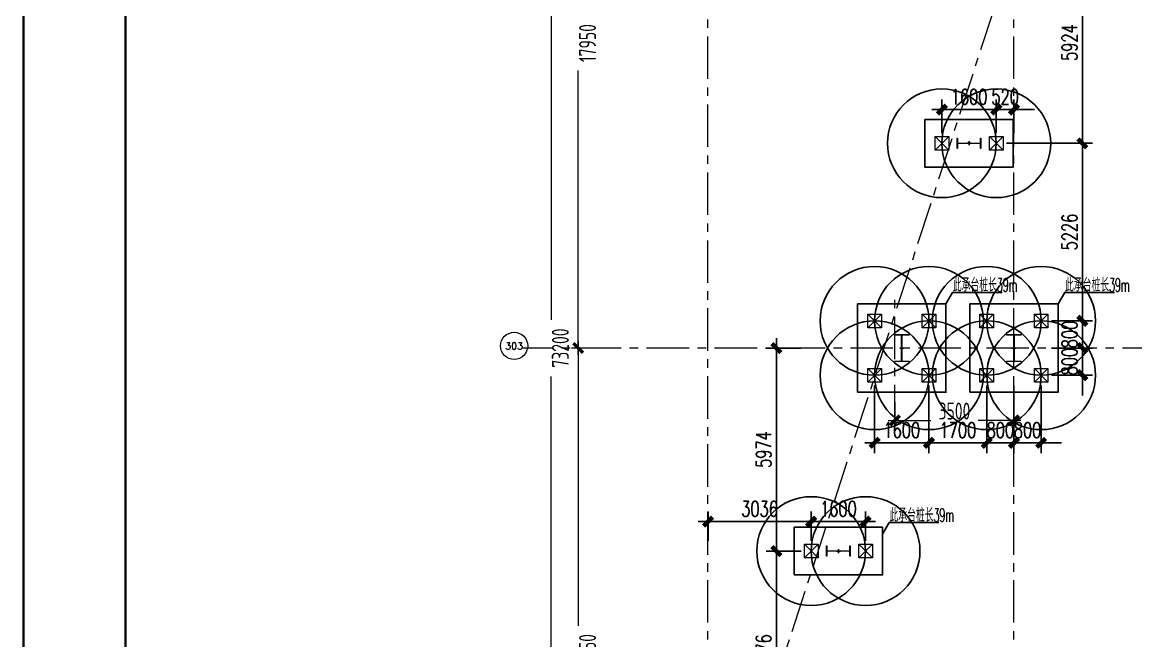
# Model space of a CAD drawing. Extents: x -1201378 to 2367219, y -619313 to 244905.
# Drawn here: x -887929 to -855176, y -227961 to -209761 of the extents above; entities that cross this region are included whole.
import ezdxf
from ezdxf.enums import TextEntityAlignment as Align

# ---------------------------------------------------------------- set-up
doc = ezdxf.new("R2010")
doc.units = 0
doc.header["$LTSCALE"] = 1000
doc.linetypes.add('CENTER', pattern=[2, 1.25, -0.25, 0.25, -0.25])
doc.layers.get('0').update_dxf_attribs({"linetype": 'CONTINUOUS'})
doc.layers.get('Defpoints').update_dxf_attribs({"linetype": 'CONTINUOUS'})
for name, color, linetype in [('0-cxFrame', 155, 'CONTINUOUS'), ('A-WINDOW', 140, 'CONTINUOUS'), ('S-BG', 131, 'CONTINUOUS'), ('S-DIMZ', 115, 'CONTINUOUS'), ('S-DOTE1', 140, 'CENTER'), ('S-HATCH1-W', 252, 'CONTINUOUS')]:
    doc.layers.add(name, color=color, linetype=linetype)
for name, color, linetype, lineweight in [('0-cxText', 131, 'CONTINUOUS', 25), ('S-axis', 111, 'CONTINUOUS', 0), ('S-col', 2, 'CONTINUOUS', 0), ('S-dote', 5, 'CENTER', 0), ('S-zhuang', 1, 'CONTINUOUS', 0)]:
    doc.layers.add(name, color=color, linetype=linetype, lineweight=lineweight)
doc.styles.add('_TCH_AXIS', font='COMPLEX', dxfattribs={"bigfont": 'GBCBIG'})
doc.styles.add('cx_tuming', font='simhei.ttf')
doc.styles.add('cx_tuqian1', font='')
doc.styles.add('SS1', font='tj-romans1.shx', dxfattribs={"width": 0.7, "bigfont": 'tj-hztxt1.shx'})
doc.styles.add('TSSD_Dimension', font='tssdeng.shx', dxfattribs={"width": 0.7, "bigfont": 'hztxt.shx'})
doc.styles.add('黑体', font='simhei.ttf', dxfattribs={"width": 0.8})
doc.styles.get('cx_tuqian1').set_extended_font_data('SimSun')
doc.dimstyles.new('S-150-ARCHI', dxfattribs={"dimscale": 150, "dimtxt": 3, "dimasz": 2, "dimexe": 2, "dimexo": 2, "dimgap": 1, "dimtad": 1, "dimdec": 0, "dimzin": 0, "dimdsep": 46, "dimtxsty": 'SS1', "dimblk1": 'TT', "dimblk2": 'TT', "dimsah": 1, "dimcen": 1, "dimclrd": 256, "dimclre": 256, "dimclrt": 256, "dimadec": 0, "dimazin": 0, "dimtfac": 1, "dimtdec": 0, "dimtix": 1, "dimtmove": 2, "dimatfit": 0, "dimldrblk": 'TT', "dimfxl": 2, "dimtolj": 1, "dimtzin": 0, "dimarcsym": 0})
doc.dimstyles.new('TSSD_200_200', dxfattribs={"dimtxt": 500, "dimasz": 200, "dimexe": 200, "dimexo": 500, "dimgap": 200, "dimtad": 1, "dimdec": 0, "dimzin": 0, "dimdsep": 46, "dimtxsty": 'TSSD_Dimension', "dimblk": 'ARCHTICK', "dimcen": 0, "dimdle": 200, "dimclrt": 7, "dimadec": 0, "dimazin": 0, "dimtfac": 1, "dimtdec": 0, "dimtix": 1, "dimtmove": 2, "dimatfit": 3, "dimfxl": 1, "dimtolj": 1, "dimtzin": 0, "dimarcsym": 0})

# ---------------------------------------------------------------- blocks, each defined once
blk = doc.blocks.new('w42343243')
at = {"layer": 'S-col'}
blk.add_lwpolyline([(-165069, 621020), (-164639, 621020), (-164639, 621002), (-164848, 621002), (-164848, 620238), (-164639, 620238), (-164639, 620220), (-165069, 620220), (-165069, 620238), (-164860, 620238), (-164860, 621002), (-165069, 621002)], close=True, dxfattribs=at)
blk = doc.blocks.new('42343')
at = {"layer": 'A-WINDOW'}
for p in [(-142300, -35800), (-139000, -35800)]:
    blk.add_blockref('w42343243', p, dxfattribs=at)
blk = doc.blocks.new('_ArchTick')
at = {"color": 0, "linetype": 'ByBlock', "const_width": 0.5}
blk.add_lwpolyline([(-0.71, -0.71), (0.71, 0.71)], dxfattribs=at)
blk = doc.blocks.new('*D517')
at = {"layer": 'Defpoints', "color": 0, "transparency": 16777216}
for p in [(-270790, -301398), (-271576, -319348), (-270790, -319348)]:
    blk.add_point(p, dxfattribs=at)
at = {"layer": 'S-axis', "color": 0, "lineweight": -2, "transparency": 16777216}
for p, q in [((-271576, -301198), (-271576, -309567)), ((-271290, -301398), (-271776, -301398)), ((-271576, -319548), (-271576, -311179)), ((-271290, -319348), (-271776, -319348))]:
    blk.add_line(p, q, dxfattribs=at)
at = {"layer": 'S-axis', "color": 0, "lineweight": -2, "transparency": 16777216, "xscale": 200, "yscale": 200, "zscale": 200}
for p, rotation in [((-271576, -301398), 90), ((-271576, -319348), 270)]:
    blk.add_blockref('_ArchTick', p, dxfattribs=dict(at, rotation=rotation))
at = {"layer": 'S-axis', "color": 7, "transparency": 16777216, "insert": (-271301, -310373), "char_height": 500, "attachment_point": 5, "rotation": 90, "style": 'TSSD_Dimension'}
blk.add_mtext('\\A1;17950', dxfattribs=at)
blk = doc.blocks.new('*D518')
at = {"layer": 'Defpoints', "color": 0, "transparency": 16777216}
for p in [(-270790, -319348), (-271576, -337298), (-270790, -337298)]:
    blk.add_point(p, dxfattribs=at)
at = {"layer": 'S-axis', "color": 0, "lineweight": -2, "transparency": 16777216}
for p, q in [((-271576, -319148), (-271576, -327517)), ((-271290, -319348), (-271776, -319348)), ((-271576, -337498), (-271576, -329129)), ((-271290, -337298), (-271776, -337298))]:
    blk.add_line(p, q, dxfattribs=at)
at = {"layer": 'S-axis', "color": 0, "lineweight": -2, "transparency": 16777216, "xscale": 200, "yscale": 200, "zscale": 200}
for p, rotation in [((-271576, -319348), 90), ((-271576, -337298), 270)]:
    blk.add_blockref('_ArchTick', p, dxfattribs=dict(at, rotation=rotation))
at = {"layer": 'S-axis', "color": 7, "transparency": 16777216, "insert": (-271301, -328323), "char_height": 500, "attachment_point": 5, "rotation": 90, "style": 'TSSD_Dimension'}
blk.add_mtext('\\A1;17950', dxfattribs=at)
blk = doc.blocks.new('*D459')
at = {"layer": 'Defpoints', "color": 0, "transparency": 16777216}
for p in [(-270890, -282748), (-272376, -355948), (-270890, -355948)]:
    blk.add_point(p, dxfattribs=at)
at = {"layer": 'S-axis', "color": 0, "lineweight": -2, "transparency": 16777216}
for p, q in [((-272376, -282548), (-272376, -318516)), ((-271390, -282748), (-272576, -282748)), ((-272376, -356148), (-272376, -320181)), ((-271390, -355948), (-272576, -355948))]:
    blk.add_line(p, q, dxfattribs=at)
at = {"layer": 'S-axis', "color": 0, "lineweight": -2, "transparency": 16777216, "xscale": 200, "yscale": 200, "zscale": 200}
for p, rotation in [((-272376, -282748), 90), ((-272376, -355948), 270)]:
    blk.add_blockref('_ArchTick', p, dxfattribs=dict(at, rotation=rotation))
at = {"layer": 'S-axis', "color": 7, "transparency": 16777216, "insert": (-272101, -319348), "char_height": 500, "attachment_point": 5, "rotation": 90, "style": 'TSSD_Dimension'}
blk.add_mtext('\\A1;73200', dxfattribs=at)
blk = doc.blocks.new('*D484')
at = {"layer": 'Defpoints', "color": 0, "transparency": 16777216}
for p in [(-262258, -320438), (-258758, -320438), (-258758, -321476)]:
    blk.add_point(p, dxfattribs=at)
at = {"layer": 'S-axis', "color": 0, "lineweight": -2, "transparency": 16777216}
for p, q in [((-262258, -320938), (-262258, -321676)), ((-258758, -320938), (-258758, -321676)), ((-262458, -321476), (-261207, -321476)), ((-258558, -321476), (-259810, -321476))]:
    blk.add_line(p, q, dxfattribs=at)
at = {"layer": 'S-axis', "color": 0, "lineweight": -2, "transparency": 16777216, "xscale": 200, "yscale": 200, "zscale": 200, "rotation": 180}
blk.add_blockref('_ArchTick', (-262258, -321476), dxfattribs=at)
at = {"layer": 'S-axis', "color": 0, "lineweight": -2, "transparency": 16777216, "xscale": 200, "yscale": 200, "zscale": 200}
blk.add_blockref('_ArchTick', (-258758, -321476), dxfattribs=at)
at = {"layer": 'S-axis', "color": 7, "transparency": 16777216, "insert": (-260508, -321201), "char_height": 500, "attachment_point": 5, "style": 'TSSD_Dimension'}
blk.add_mtext('\\A1;3500', dxfattribs=at)
blk = doc.blocks.new('TK22.A0 L(Dragon)')
at = {"layer": '0-cxFrame', "color": 7, "const_width": 0.5}
blk.add_lwpolyline([(0, 0), (-1486, 0), (-1486, 841), (0, 841)], close=True, dxfattribs=at)
at = {"layer": '0-cxFrame', "const_width": 0.5}
blk.add_lwpolyline([(-80, 10), (-1466, 10), (-1466, 831), (-80, 831)], close=True, dxfattribs=at)
at = {"style": '黑体', "flags": 4}
blk.add_attdef('图幅', text='', height=3.3, dxfattribs=at).set_placement((-40, 3), align=Align.RIGHT)
at = {"layer": '0-cxText', "flags": 4}
for tag, height, style, p in [('建设单位', 3.5, 'cx_tuming', (-45, 240)), ('项目名称', 3.5, 'cx_tuming', (-45, 210)), ('子项名称', 3.5, 'cx_tuming', (-45, 180)), ('工程编号', 3.3, 'cx_tuqian1', (-35, 165)), ('图名1', 3.5, 'cx_tuming', (-45, 87)), ('图名2', 3.5, 'cx_tuming', (-45, 79)), ('图名3', 3.5, 'cx_tuming', (-45, 71)), ('出图日期', 3.3, 'cx_tuqian1', (-39, 60)), ('专业', 3.3, 'cx_tuqian1', (-55, 52)), ('图号', 3.3, 'cx_tuqian1', (-55, 44)), ('版次', 3.3, 'cx_tuqian1', (-20, 44))]:
    blk.add_attdef(tag, text='', height=height, dxfattribs=dict(at, style=style)).set_placement(p, align=Align.MIDDLE)
at = {"layer": 'Defpoints', "color": 6, "flags": 4}
for tag, height, style, p in [('tufu', 3.3, '黑体', (-12, 12)), ('dwfname', 4, 'cx_tuqian1', (-80, 3))]:
    blk.add_attdef(tag, text='', height=height, dxfattribs=dict(at, style=style)).set_placement(p, align=Align.RIGHT)
blk = doc.blocks.new('nt66')
at = {"layer": 'S-col'}
blk.add_lwpolyline([(-195790, 766820), (-195490, 766820), (-195490, 766808), (-195636, 766808), (-195636, 766132), (-195490, 766132), (-195490, 766120), (-195790, 766120), (-195790, 766132), (-195644, 766132), (-195644, 766808), (-195790, 766808)], close=True, dxfattribs=at)
blk = doc.blocks.new('S-ZHUANG-400')
at = {"layer": 'S-zhuang'}
for p, q in [((200, -200), (-200, 200)), ((-200, -200), (200, 200))]:
    blk.add_line(p, q, dxfattribs=at)
blk.add_lwpolyline([(-200, 200), (200, 200), (200, -200), (-200, -200)], close=True, dxfattribs=at)
blk = doc.blocks.new('CT4')
at = {"layer": 'Defpoints'}
for centre in [(-100831, -168442), (-99231, -168442), (-100831, -170042), (-99231, -170042)]:
    blk.add_circle(centre, 1600, dxfattribs=at)
at = {"layer": 'S-DOTE1', "ltscale": 0.25}
for p, q in [((-99971, -169242), (-100091, -169242)), ((-100031, -169182), (-100031, -169302))]:
    blk.add_line(p, q, dxfattribs=at)
at = {"layer": 'S-HATCH1-W'}
blk.add_lwpolyline([(-101331, -170542), (-101331, -167942), (-98731, -167942), (-98731, -170542)], close=True, dxfattribs=at)
at = {"layer": 'S-zhuang', "rotation": 90.00000000000001}
for p in [(-100831, -168442), (-99231, -168442), (-100831, -170042), (-99231, -170042)]:
    blk.add_blockref('S-ZHUANG-400', p, dxfattribs=at)
blk = doc.blocks.new('CT2')
at = {"layer": 'Defpoints'}
for centre in [(-193625, -186366), (-193625, -187966)]:
    blk.add_circle(centre, 1600, dxfattribs=at)
at = {"layer": 'S-DOTE1', "ltscale": 0.25}
for p, q in [((-193565, -187166), (-193685, -187166)), ((-193625, -187226), (-193625, -187106))]:
    blk.add_line(p, q, dxfattribs=at)
at = {"layer": 'S-HATCH1-W'}
blk.add_lwpolyline([(-194325, -185866), (-192925, -185866), (-192925, -188466), (-194325, -188466)], close=True, dxfattribs=at)
at = {"layer": 'S-zhuang'}
for p in [(-193625, -186366), (-193625, -187966)]:
    blk.add_blockref('S-ZHUANG-400', p, dxfattribs=at)
blk = doc.blocks.new('TT')
blk.add_line((-0.97, 0), (0.97, 0))
at = {"const_width": 0.45}
blk.add_lwpolyline([(-0.44, -0.44), (0.44, 0.44)], dxfattribs=at)
blk = doc.blocks.new('*D852')
at = {"layer": 'Defpoints', "color": 0, "transparency": 16777216}
for p in [(-859558, -220148), (-858758, -220148), (-858758, -222137)]:
    blk.add_point(p, dxfattribs=at)
at = {"layer": 'S-DIMZ', "lineweight": -2, "transparency": 16777216}
for p, q in [((-859558, -220448), (-859558, -222437)), ((-858758, -220448), (-858758, -222437)), ((-859858, -222137), (-860158, -222137)), ((-859558, -222137), (-858758, -222137)), ((-858458, -222137), (-858158, -222137))]:
    blk.add_line(p, q, dxfattribs=at)
at = {"layer": 'S-DIMZ', "lineweight": -2, "transparency": 16777216, "xscale": 300, "yscale": 300, "zscale": 300}
blk.add_blockref('TT', (-859558, -222137), dxfattribs=at)
at = {"layer": 'S-DIMZ', "lineweight": -2, "transparency": 16777216, "xscale": 300, "yscale": 300, "zscale": 300, "rotation": 180}
blk.add_blockref('TT', (-858758, -222137), dxfattribs=at)
at = {"layer": 'S-DIMZ', "transparency": 16777216, "insert": (-859158, -221762), "char_height": 450, "attachment_point": 5, "style": 'SS1'}
blk.add_mtext('\\A1;800', dxfattribs=at)
blk = doc.blocks.new('*D853')
at = {"layer": 'Defpoints', "color": 0, "transparency": 16777216}
for p in [(-858758, -220148), (-857958, -220148), (-857958, -222137)]:
    blk.add_point(p, dxfattribs=at)
at = {"layer": 'S-DIMZ', "lineweight": -2, "transparency": 16777216}
for p, q in [((-858758, -220448), (-858758, -222437)), ((-857958, -220448), (-857958, -222437)), ((-859058, -222137), (-859358, -222137)), ((-858758, -222137), (-857958, -222137)), ((-857658, -222137), (-857358, -222137))]:
    blk.add_line(p, q, dxfattribs=at)
at = {"layer": 'S-DIMZ', "lineweight": -2, "transparency": 16777216, "xscale": 300, "yscale": 300, "zscale": 300}
blk.add_blockref('TT', (-858758, -222137), dxfattribs=at)
at = {"layer": 'S-DIMZ', "lineweight": -2, "transparency": 16777216, "xscale": 300, "yscale": 300, "zscale": 300, "rotation": 180}
blk.add_blockref('TT', (-857958, -222137), dxfattribs=at)
at = {"layer": 'S-DIMZ', "transparency": 16777216, "insert": (-858358, -221762), "char_height": 450, "attachment_point": 5, "style": 'SS1'}
blk.add_mtext('\\A1;800', dxfattribs=at)
blk = doc.blocks.new('*D854')
at = {"layer": 'Defpoints', "color": 0, "transparency": 16777216}
for p in [(-857958, -218548), (-857958, -219348), (-856746, -219348)]:
    blk.add_point(p, dxfattribs=at)
at = {"layer": 'S-DIMZ', "lineweight": -2, "transparency": 16777216}
for p, q in [((-856746, -218248), (-856746, -217948)), ((-857658, -218548), (-856446, -218548)), ((-856746, -218548), (-856746, -219348)), ((-857658, -219348), (-856446, -219348)), ((-856746, -219648), (-856746, -219948))]:
    blk.add_line(p, q, dxfattribs=at)
at = {"layer": 'S-DIMZ', "lineweight": -2, "transparency": 16777216, "xscale": 300, "yscale": 300, "zscale": 300}
for p, rotation in [((-856746, -218548), 270), ((-856746, -219348), 90)]:
    blk.add_blockref('TT', p, dxfattribs=dict(at, rotation=rotation))
at = {"layer": 'S-DIMZ', "transparency": 16777216, "insert": (-857121, -218948), "char_height": 450, "attachment_point": 5, "rotation": 90, "style": 'SS1'}
blk.add_mtext('\\A1;800', dxfattribs=at)
blk = doc.blocks.new('*D855')
at = {"layer": 'Defpoints', "color": 0, "transparency": 16777216}
for p in [(-857958, -219348), (-857958, -220148), (-856746, -220148)]:
    blk.add_point(p, dxfattribs=at)
at = {"layer": 'S-DIMZ', "lineweight": -2, "transparency": 16777216}
for p, q in [((-856746, -219048), (-856746, -218748)), ((-857658, -219348), (-856446, -219348)), ((-856746, -219348), (-856746, -220148)), ((-857658, -220148), (-856446, -220148)), ((-856746, -220448), (-856746, -220748))]:
    blk.add_line(p, q, dxfattribs=at)
at = {"layer": 'S-DIMZ', "lineweight": -2, "transparency": 16777216, "xscale": 300, "yscale": 300, "zscale": 300}
for p, rotation in [((-856746, -219348), 270), ((-856746, -220148), 90)]:
    blk.add_blockref('TT', p, dxfattribs=dict(at, rotation=rotation))
at = {"layer": 'S-DIMZ', "transparency": 16777216, "insert": (-857121, -219748), "char_height": 450, "attachment_point": 5, "rotation": 90, "style": 'SS1'}
blk.add_mtext('\\A1;800', dxfattribs=at)
blk = doc.blocks.new('*D866')
at = {"layer": 'Defpoints', "color": 0, "transparency": 16777216}
for p in [(-861258, -220148), (-859558, -220148), (-861258, -222137)]:
    blk.add_point(p, dxfattribs=at)
at = {"layer": 'S-DIMZ', "lineweight": -2, "transparency": 16777216}
for p, q in [((-861258, -220448), (-861258, -222437)), ((-859558, -220448), (-859558, -222437)), ((-859858, -222137), (-860958, -222137))]:
    blk.add_line(p, q, dxfattribs=at)
at = {"layer": 'S-DIMZ', "lineweight": -2, "transparency": 16777216, "xscale": 300, "yscale": 300, "zscale": 300, "rotation": 180}
blk.add_blockref('TT', (-861258, -222137), dxfattribs=at)
at = {"layer": 'S-DIMZ', "lineweight": -2, "transparency": 16777216, "xscale": 300, "yscale": 300, "zscale": 300}
blk.add_blockref('TT', (-859558, -222137), dxfattribs=at)
at = {"layer": 'S-DIMZ', "transparency": 16777216, "insert": (-860408, -221762), "char_height": 450, "attachment_point": 5, "style": 'SS1'}
blk.add_mtext('\\A1;1700', dxfattribs=at)
blk = doc.blocks.new('*D867')
at = {"layer": 'Defpoints', "color": 0, "transparency": 16777216}
for p in [(-862858, -220148), (-861258, -220148), (-862858, -222137)]:
    blk.add_point(p, dxfattribs=at)
at = {"layer": 'S-DIMZ', "lineweight": -2, "transparency": 16777216}
for p, q in [((-862858, -220448), (-862858, -222437)), ((-861258, -220448), (-861258, -222437)), ((-861558, -222137), (-862558, -222137))]:
    blk.add_line(p, q, dxfattribs=at)
at = {"layer": 'S-DIMZ', "lineweight": -2, "transparency": 16777216, "xscale": 300, "yscale": 300, "zscale": 300, "rotation": 180}
blk.add_blockref('TT', (-862858, -222137), dxfattribs=at)
at = {"layer": 'S-DIMZ', "lineweight": -2, "transparency": 16777216, "xscale": 300, "yscale": 300, "zscale": 300}
blk.add_blockref('TT', (-861258, -222137), dxfattribs=at)
at = {"layer": 'S-DIMZ', "transparency": 16777216, "insert": (-862058, -221762), "char_height": 450, "attachment_point": 5, "style": 'SS1'}
blk.add_mtext('\\A1;1600', dxfattribs=at)
blk = doc.blocks.new('*D894')
at = {"layer": 'Defpoints', "color": 0, "transparency": 16777216}
for p in [(-863122, -224455), (-864722, -225322), (-863122, -225322)]:
    blk.add_point(p, dxfattribs=at)
at = {"layer": 'S-DIMZ', "lineweight": -2, "transparency": 16777216}
for p, q in [((-864722, -225022), (-864722, -224155)), ((-863122, -225022), (-863122, -224155)), ((-864422, -224455), (-863422, -224455))]:
    blk.add_line(p, q, dxfattribs=at)
at = {"layer": 'S-DIMZ', "lineweight": -2, "transparency": 16777216, "xscale": 300, "yscale": 300, "zscale": 300, "rotation": 180}
blk.add_blockref('TT', (-864722, -224455), dxfattribs=at)
at = {"layer": 'S-DIMZ', "lineweight": -2, "transparency": 16777216, "xscale": 300, "yscale": 300, "zscale": 300}
blk.add_blockref('TT', (-863122, -224455), dxfattribs=at)
at = {"layer": 'S-DIMZ', "transparency": 16777216, "insert": (-863922, -224080), "char_height": 450, "attachment_point": 5, "style": 'SS1'}
blk.add_mtext('\\A1;1600', dxfattribs=at)
blk = doc.blocks.new('*D895')
at = {"layer": 'Defpoints', "color": 0, "transparency": 16777216}
for p in [(-867758, -224455), (-867758, -225322), (-864722, -225322)]:
    blk.add_point(p, dxfattribs=at)
at = {"layer": 'S-DIMZ', "lineweight": -2, "transparency": 16777216}
for p, q in [((-867758, -225022), (-867758, -224155)), ((-864722, -225022), (-864722, -224155)), ((-865022, -224455), (-867458, -224455))]:
    blk.add_line(p, q, dxfattribs=at)
at = {"layer": 'S-DIMZ', "lineweight": -2, "transparency": 16777216, "xscale": 300, "yscale": 300, "zscale": 300, "rotation": 180}
blk.add_blockref('TT', (-867758, -224455), dxfattribs=at)
at = {"layer": 'S-DIMZ', "lineweight": -2, "transparency": 16777216, "xscale": 300, "yscale": 300, "zscale": 300}
blk.add_blockref('TT', (-864722, -224455), dxfattribs=at)
at = {"layer": 'S-DIMZ', "transparency": 16777216, "insert": (-866240, -224080), "char_height": 450, "attachment_point": 5, "style": 'SS1'}
blk.add_mtext('\\A1;3036', dxfattribs=at)
blk = doc.blocks.new('*D896')
at = {"layer": 'Defpoints', "color": 0, "transparency": 16777216}
for p in [(-859278, -212330), (-860878, -213322), (-859278, -213322)]:
    blk.add_point(p, dxfattribs=at)
at = {"layer": 'S-DIMZ', "lineweight": -2, "transparency": 16777216}
for p, q in [((-860878, -213022), (-860878, -212030)), ((-859278, -213022), (-859278, -212030)), ((-860578, -212330), (-859578, -212330))]:
    blk.add_line(p, q, dxfattribs=at)
at = {"layer": 'S-DIMZ', "lineweight": -2, "transparency": 16777216, "xscale": 300, "yscale": 300, "zscale": 300, "rotation": 180}
blk.add_blockref('TT', (-860878, -212330), dxfattribs=at)
at = {"layer": 'S-DIMZ', "lineweight": -2, "transparency": 16777216, "xscale": 300, "yscale": 300, "zscale": 300}
blk.add_blockref('TT', (-859278, -212330), dxfattribs=at)
at = {"layer": 'S-DIMZ', "transparency": 16777216, "insert": (-860078, -211955), "char_height": 450, "attachment_point": 5, "style": 'SS1'}
blk.add_mtext('\\A1;1600', dxfattribs=at)
blk = doc.blocks.new('*D897')
at = {"layer": 'Defpoints', "color": 0, "transparency": 16777216}
for p in [(-858758, -212330), (-859278, -213322), (-858758, -213322)]:
    blk.add_point(p, dxfattribs=at)
at = {"layer": 'S-DIMZ', "lineweight": -2, "transparency": 16777216}
for p, q in [((-859278, -213022), (-859278, -212030)), ((-858758, -213022), (-858758, -212030)), ((-859578, -212330), (-859878, -212330)), ((-859278, -212330), (-858758, -212330)), ((-858458, -212330), (-858158, -212330))]:
    blk.add_line(p, q, dxfattribs=at)
at = {"layer": 'S-DIMZ', "lineweight": -2, "transparency": 16777216, "xscale": 300, "yscale": 300, "zscale": 300}
blk.add_blockref('TT', (-859278, -212330), dxfattribs=at)
at = {"layer": 'S-DIMZ', "lineweight": -2, "transparency": 16777216, "xscale": 300, "yscale": 300, "zscale": 300, "rotation": 180}
blk.add_blockref('TT', (-858758, -212330), dxfattribs=at)
at = {"layer": 'S-DIMZ', "transparency": 16777216, "insert": (-859018, -211955), "char_height": 450, "attachment_point": 5, "style": 'SS1'}
blk.add_mtext('\\A1;520', dxfattribs=at)
blk = doc.blocks.new('*D907')
at = {"layer": 'Defpoints', "color": 0, "transparency": 16777216}
for p in [(-864722, -225322), (-865746, -231298), (-865036, -231298)]:
    blk.add_point(p, dxfattribs=at)
at = {"layer": 'S-DIMZ', "lineweight": -2, "transparency": 16777216}
for p, q in [((-865022, -225322), (-866046, -225322)), ((-865746, -225622), (-865746, -230998)), ((-865336, -231298), (-866046, -231298))]:
    blk.add_line(p, q, dxfattribs=at)
at = {"layer": 'S-DIMZ', "lineweight": -2, "transparency": 16777216, "xscale": 300, "yscale": 300, "zscale": 300}
for p, rotation in [((-865746, -225322), 90), ((-865746, -231298), 270)]:
    blk.add_blockref('TT', p, dxfattribs=dict(at, rotation=rotation))
at = {"layer": 'S-DIMZ', "transparency": 16777216, "insert": (-866121, -228310), "char_height": 450, "attachment_point": 5, "rotation": 90, "style": 'SS1'}
blk.add_mtext('\\A1;5976', dxfattribs=at)
blk = doc.blocks.new('*D908')
at = {"layer": 'Defpoints', "color": 0, "transparency": 16777216}
for p in [(-865746, -219348), (-864722, -219348), (-864722, -225322)]:
    blk.add_point(p, dxfattribs=at)
at = {"layer": 'S-DIMZ', "lineweight": -2, "transparency": 16777216}
for p, q in [((-865022, -219348), (-866046, -219348)), ((-865746, -225022), (-865746, -219648)), ((-865022, -225322), (-866046, -225322))]:
    blk.add_line(p, q, dxfattribs=at)
at = {"layer": 'S-DIMZ', "lineweight": -2, "transparency": 16777216, "xscale": 300, "yscale": 300, "zscale": 300}
for p, rotation in [((-865746, -219348), 90), ((-865746, -225322), 270)]:
    blk.add_blockref('TT', p, dxfattribs=dict(at, rotation=rotation))
at = {"layer": 'S-DIMZ', "transparency": 16777216, "insert": (-866121, -222335), "char_height": 450, "attachment_point": 5, "rotation": 90, "style": 'SS1'}
blk.add_mtext('\\A1;5974', dxfattribs=at)
blk = doc.blocks.new('*D909')
at = {"layer": 'Defpoints', "color": 0, "transparency": 16777216}
for p in [(-859278, -213322), (-857958, -218548), (-856746, -218548)]:
    blk.add_point(p, dxfattribs=at)
at = {"layer": 'S-DIMZ', "lineweight": -2, "transparency": 16777216}
for p, q in [((-858978, -213322), (-856446, -213322)), ((-856746, -213622), (-856746, -218248)), ((-857658, -218548), (-856446, -218548))]:
    blk.add_line(p, q, dxfattribs=at)
at = {"layer": 'S-DIMZ', "lineweight": -2, "transparency": 16777216, "xscale": 300, "yscale": 300, "zscale": 300}
for p, rotation in [((-856746, -213322), 90), ((-856746, -218548), 270)]:
    blk.add_blockref('TT', p, dxfattribs=dict(at, rotation=rotation))
at = {"layer": 'S-DIMZ', "transparency": 16777216, "insert": (-857121, -215935), "char_height": 450, "attachment_point": 5, "rotation": 90, "style": 'SS1'}
blk.add_mtext('\\A1;5226', dxfattribs=at)
blk = doc.blocks.new('*D910')
at = {"layer": 'Defpoints', "color": 0, "transparency": 16777216}
for p in [(-857380, -207398), (-857380, -213322), (-856746, -213322)]:
    blk.add_point(p, dxfattribs=at)
at = {"layer": 'S-DIMZ', "lineweight": -2, "transparency": 16777216}
for p, q in [((-857080, -207398), (-856446, -207398)), ((-856746, -207698), (-856746, -213022)), ((-857080, -213322), (-856446, -213322))]:
    blk.add_line(p, q, dxfattribs=at)
at = {"layer": 'S-DIMZ', "lineweight": -2, "transparency": 16777216, "xscale": 300, "yscale": 300, "zscale": 300}
for p, rotation in [((-856746, -207398), 90), ((-856746, -213322), 270)]:
    blk.add_blockref('TT', p, dxfattribs=dict(at, rotation=rotation))
at = {"layer": 'S-DIMZ', "transparency": 16777216, "insert": (-857121, -210360), "char_height": 450, "attachment_point": 5, "rotation": 90, "style": 'SS1'}
blk.add_mtext('\\A1;5924', dxfattribs=at)
blk = doc.blocks.new('3#轴网')
at = {"layer": 'S-axis'}
blk.add_circle((-273461.5, -319283.9), 400, dxfattribs=at)
at = {"layer": 'S-dote'}
for p, q in [((-267758.5, -363428.2), (-267758.5, -277213.2)), ((-258758.5, -363428.2), (-258758.5, -277944.2)), ((-262258.5, -321678.2), (-262258.5, -317888.2)), ((-78316.2, -319348.2), (-273210.6, -319348.2))]:
    blk.add_line(p, q, dxfattribs=at)
blk.add_lwpolyline([(-270224.1, -342906.2), (-249758.5, -279830.8)], dxfattribs=at)
at = {"layer": 'S-axis', "style": '_TCH_AXIS'}
blk.add_text('303', height=206.28, dxfattribs=at).set_placement((-273721.8, -319387), (-273201.2, -319387), align=Align.FIT)
at = {"layer": 'S-axis'}
for base, p1, p2, angle, picture, middle in [((-272376.4, -355948.2), (-270890, -282748.2), (-270890, -355948.2), 270, '*D459', (-272101.4, -319348.2)), ((-271576.4, -319348.2), (-270790, -301398.2), (-270790, -319348.2), 270, '*D517', (-271301.4, -310373.2)), ((-271576.4, -337298.2), (-270790, -319348.2), (-270790, -337298.2), 270, '*D518', (-271301.4, -328323.2)), ((-258758.5, -321475.7), (-262258.5, -320438.2), (-258758.5, -320438.2), 0, '*D484', (-260508.5, -321200.7))]:
    dim = blk.add_linear_dim(base=base, p1=p1, p2=p2, angle=angle, dimstyle='TSSD_200_200', dxfattribs=at)
    dim.commit()
    dim.dimension.update_dxf_attribs({"geometry": picture, "text_midpoint": middle, "dimtype": 161})

msp = doc.modelspace()

# ---------------------------------------------------------------- linework, layer by layer
at = {"layer": 'S-BG'}
for points in [[(-859103.9, -217711.3), (-860564.1, -217711.3), (-860758.5, -218048.2)], [(-855803.9, -217711.3), (-857264.1, -217711.3), (-857458.5, -218048.2)], [(-860967.6, -224485.1), (-862427.7, -224485.1), (-862622.1, -224822)]]:
    msp.add_lwpolyline(points, dxfattribs=at)

# ---------------------------------------------------------------- block references
at = {"layer": '0-cxFrame', "xscale": 150, "yscale": 150, "zscale": 150}
msp.add_blockref('TK22.A0 L(Dragon)', (-664991.7, -296102.2), dxfattribs=at)
at = {"layer": 'S-axis'}
msp.add_blockref('3#轴网', (-600000, 100000), dxfattribs=at)
at = {"layer": 'S-col'}
msp.add_blockref('42343', (-554904.3, -804168.2), dxfattribs=at)
at = {"layer": 'S-col', "rotation": 90}
for p in [(-93608.1, -17682), (-97452.1, -29682)]:
    msp.add_blockref('nt66', p, dxfattribs=at)
at = {"layer": 'S-zhuang', "rotation": 90}
for p in [(-1047244.3, -19697.2), (-1051088.3, -31697.2)]:
    msp.add_blockref('CT2', p, dxfattribs=at)
at = {"layer": 'S-zhuang'}
for p in [(-762027.3, -50106.2), (-758727.3, -50106.2)]:
    msp.add_blockref('CT4', p, dxfattribs=at)

# ---------------------------------------------------------------- texts
at = {"layer": 'S-BG', "style": 'SS1', "width": 0.5}
for p in [(-860557.8, -217490.9), (-857257.8, -217490.9), (-862421.4, -224264.7)]:
    msp.add_text('此承台桩长39m', height=400, dxfattribs=at).set_placement(p, align=Align.MIDDLE_LEFT)

# ---------------------------------------------------------------- dimensions: what is measured, and where the dimension line sits
at = {"layer": 'S-DIMZ'}
for base, p1, p2, picture, middle in [((-856746, -213322), (-857380.5, -207398.2), (-857380.5, -213322), '*D910', (-857121, -210360.1)), ((-856746, -218548.2), (-859278.1, -213322), (-857958.5, -218548.2), '*D909', (-857121, -215935.1)), ((-865746, -219348.2), (-864722.1, -225322), (-864722.1, -219348.2), '*D908', (-866121, -222335.1)), ((-865746, -231298.2), (-864722.1, -225322), (-865036.5, -231298.2), '*D907', (-866121, -228310.1))]:
    dim = msp.add_linear_dim(base=base, p1=p1, p2=p2, angle=90, dimstyle='S-150-ARCHI', dxfattribs=at)
    dim.commit()
    dim.dimension.update_dxf_attribs({"geometry": picture, "text_midpoint": middle})
for base, p1, p2, picture, middle in [((-859278.1, -212329.9), (-860878.1, -213322), (-859278.1, -213322), '*D896', (-860078.1, -211954.9)), ((-858758.5, -212329.9), (-859278.1, -213322), (-858758.5, -213322), '*D897', (-859018.3, -211954.9)), ((-862858.5, -222136.6), (-861258.5, -220148.2), (-862858.5, -220148.2), '*D867', (-862058.5, -221761.6)), ((-861258.5, -222136.6), (-859558.5, -220148.2), (-861258.5, -220148.2), '*D866', (-860408.5, -221761.6)), ((-867758.5, -224454.8), (-864722.1, -225322), (-867758.5, -225322), '*D895', (-866240.3, -224079.8)), ((-863122.1, -224454.8), (-864722.1, -225322), (-863122.1, -225322), '*D894', (-863922.1, -224079.8))]:
    dim = msp.add_linear_dim(base=base, p1=p1, p2=p2, dimstyle='S-150-ARCHI', dxfattribs=at)
    dim.commit()
    dim.dimension.update_dxf_attribs({"geometry": picture, "text_midpoint": middle})
for base, p1, p2, picture, middle in [((-856746, -219348.2), (-857958.4, -218548.2), (-857958.4, -219348.2), '*D854', (-857121, -218948.2)), ((-856746, -220148.2), (-857958.4, -219348.2), (-857958.4, -220148.2), '*D855', (-857121, -219748.2))]:
    dim = msp.add_linear_dim(base=base, p1=p1, p2=p2, angle=270, dimstyle='S-150-ARCHI', override={"dimexo": 2}, dxfattribs=at)
    dim.commit()
    dim.dimension.update_dxf_attribs({"geometry": picture, "text_midpoint": middle})
for base, p1, p2, picture, middle in [((-858758.5, -222136.6), (-859558.4, -220148.2), (-858758.5, -220148.2), '*D852', (-859158.4, -221761.6)), ((-857958.4, -222136.6), (-858758.5, -220148.2), (-857958.4, -220148.2), '*D853', (-858358.4, -221761.6))]:
    dim = msp.add_linear_dim(base=base, p1=p1, p2=p2, dimstyle='S-150-ARCHI', override={"dimexo": 2}, dxfattribs=at)
    dim.commit()
    dim.dimension.update_dxf_attribs({"geometry": picture, "text_midpoint": middle})

doc.saveas('drawing.dxf')
